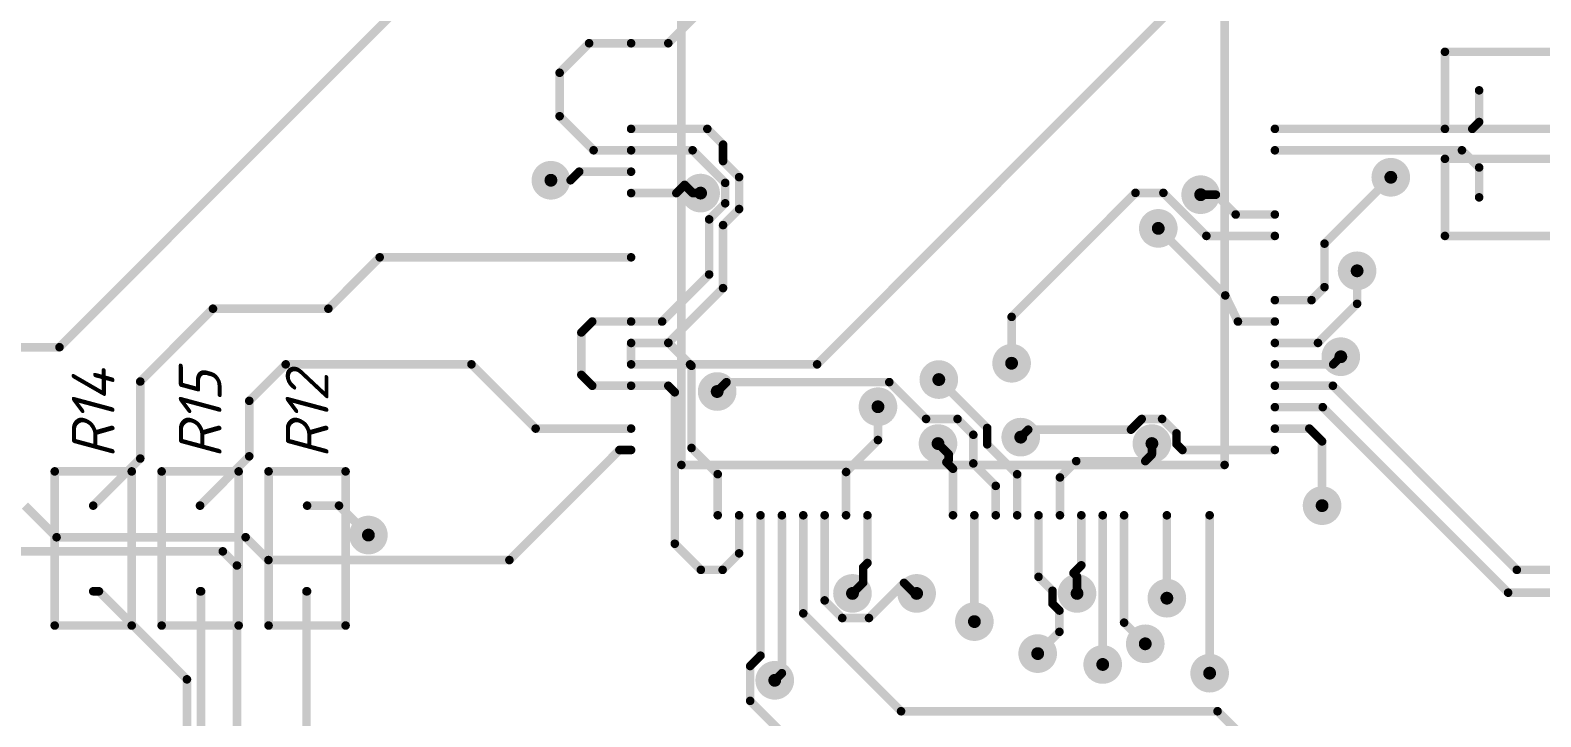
# Model space of a CAD drawing. Header units: millimetres. Extents: x -578 to 740, y 82 to 629.
# Drawn here: x 9.8 to 80.4, y 359.2 to 391.3 of the extents above; entities that cross this region are included whole.
import ezdxf

# ---------------------------------------------------------------- set-up
doc = ezdxf.new("R2010")
doc.units = ezdxf.units.MM
doc.header["$LTSCALE"] = 0.5
doc.layers.get('0').update_dxf_attribs({"lineweight": 60})
doc.layers.add('TopOverlay', color=2, linetype='Continuous')
doc.styles.get("Standard").update_dxf_attribs({"font": 'isocpeui.ttf', "width": 0.9})

# ---------------------------------------------------------------- blocks, each defined once
blk = doc.blocks.new('STM_LQFP100_L_8')
at = {"layer": 'TopOverlay', "color": 7}
for points, const_width in [([(-7.4, 6.675, 1), (-7.65, 6.675, 1)], 0.25), ([(-7.712, 6.675, 1), (-7.588, 6.675, 1)], 0.125), ([(-7.462, 6.675, 1), (-7.337, 6.675, 1)], 0.125), ([(-6.4, 6.35, 1), (-6.3, 6.35, 1)], 0.1), ([(-6.4, 6.35, 1), (-6.3, 6.35, 1)], 0.1), ([(6.3, 6.35, 1), (6.4, 6.35, 1)], 0.1), ([(6.3, 6.35, 1), (6.4, 6.35, 1)], 0.1), ([(-5.05, 5.35, 1), (-5.65, 5.35, 1)], 0.6), ([(-5.8, 5.35, 1), (-5.5, 5.35, 1)], 0.3), ([(-5.2, 5.35, 1), (-4.9, 5.35, 1)], 0.3), ([(-6.4, -6.35, 1), (-6.3, -6.35, 1)], 0.1), ([(-6.4, -6.35, 1), (-6.3, -6.35, 1)], 0.1), ([(6.3, -6.35, 1), (6.4, -6.35, 1)], 0.1), ([(6.3, -6.35, 1), (6.4, -6.35, 1)], 0.1)]:
    blk.add_lwpolyline(points, format="xyb", close=True, dxfattribs=dict(at, const_width=const_width))
at = {"layer": 'TopOverlay', "color": 7, "const_width": 0.2}
for points in [[(-6.35, 6.35), (6.35, 6.35)], [(-6.35, -6.35), (-6.35, 6.35)], [(6.35, -6.35), (6.35, 6.35)], [(-6.35, -6.35), (6.35, -6.35)]]:
    blk.add_lwpolyline(points, dxfattribs=at)
blk = doc.blocks.new('CH0805R_20')
at = {"layer": 'TopOverlay', "color": 7, "const_width": 0.2}
for points in [[(-1.8, -0.9), (-1.8, 0.9)], [(-1.8, 0.9), (1.8, 0.9)], [(1.8, -0.9), (1.8, 0.9)], [(-1.8, -0.9), (1.8, -0.9)]]:
    blk.add_lwpolyline(points, dxfattribs=at)
at = {"layer": 'TopOverlay', "color": 7, "const_width": 0.1}
for points in [[(-1.85, 0.9, 1), (-1.75, 0.9, 1)], [(-1.85, 0.9, 1), (-1.75, 0.9, 1)], [(1.75, 0.9, 1), (1.85, 0.9, 1)], [(1.75, 0.9, 1), (1.85, 0.9, 1)], [(-1.85, -0.9, 1), (-1.75, -0.9, 1)], [(-1.85, -0.9, 1), (-1.75, -0.9, 1)], [(1.75, -0.9, 1), (1.85, -0.9, 1)], [(1.75, -0.9, 1), (1.85, -0.9, 1)]]:
    blk.add_lwpolyline(points, format="xyb", close=True, dxfattribs=at)
blk = doc.blocks.new('CH0805R_21')
at = {"layer": 'TopOverlay', "const_width": 0.2}
for points in [[(-1.8, -0.9), (-1.8, 0.9)], [(-1.8, 0.9), (1.8, 0.9)], [(1.8, -0.9), (1.8, 0.9)], [(-1.8, -0.9), (1.8, -0.9)]]:
    blk.add_lwpolyline(points, dxfattribs=at)
at = {"layer": 'TopOverlay', "const_width": 0.1}
for points in [[(-1.85, 0.9, 1), (-1.75, 0.9, 1)], [(-1.85, 0.9, 1), (-1.75, 0.9, 1)], [(1.75, 0.9, 1), (1.85, 0.9, 1)], [(1.75, 0.9, 1), (1.85, 0.9, 1)], [(-1.85, -0.9, 1), (-1.75, -0.9, 1)], [(-1.85, -0.9, 1), (-1.75, -0.9, 1)], [(1.75, -0.9, 1), (1.85, -0.9, 1)], [(1.75, -0.9, 1), (1.85, -0.9, 1)]]:
    blk.add_lwpolyline(points, format="xyb", close=True, dxfattribs=at)
blk = doc.blocks.new('CH0805R_30')
at = {"layer": 'TopOverlay', "const_width": 0.2}
for points in [[(-1.8, -0.9), (-1.8, 0.9)], [(1.8, 0.9), (-1.8, 0.9)], [(1.8, -0.9), (1.8, 0.9)], [(1.8, -0.9), (-1.8, -0.9)]]:
    blk.add_lwpolyline(points, dxfattribs=at)
at = {"layer": 'TopOverlay', "const_width": 0.1}
for points in [[(-1.85, 0.9, 1), (-1.75, 0.9, 1)], [(-1.85, 0.9, 1), (-1.75, 0.9, 1)], [(1.75, 0.9, 1), (1.85, 0.9, 1)], [(1.75, 0.9, 1), (1.85, 0.9, 1)], [(-1.85, -0.9, 1), (-1.75, -0.9, 1)], [(-1.85, -0.9, 1), (-1.75, -0.9, 1)], [(1.75, -0.9, 1), (1.85, -0.9, 1)], [(1.75, -0.9, 1), (1.85, -0.9, 1)]]:
    blk.add_lwpolyline(points, format="xyb", close=True, dxfattribs=at)
blk = doc.blocks.new('CH0805R_31')
at = {"layer": 'TopOverlay', "const_width": 0.2}
for points in [[(-1.8, -0.9), (-1.8, 0.9)], [(1.8, 0.9), (-1.8, 0.9)], [(1.8, -0.9), (1.8, 0.9)], [(1.8, -0.9), (-1.8, -0.9)]]:
    blk.add_lwpolyline(points, dxfattribs=at)
at = {"layer": 'TopOverlay', "const_width": 0.1}
for points in [[(-1.85, 0.9, 1), (-1.75, 0.9, 1)], [(-1.85, 0.9, 1), (-1.75, 0.9, 1)], [(1.75, 0.9, 1), (1.85, 0.9, 1)], [(1.75, 0.9, 1), (1.85, 0.9, 1)], [(-1.85, -0.9, 1), (-1.75, -0.9, 1)], [(-1.85, -0.9, 1), (-1.75, -0.9, 1)], [(1.75, -0.9, 1), (1.85, -0.9, 1)], [(1.75, -0.9, 1), (1.85, -0.9, 1)]]:
    blk.add_lwpolyline(points, format="xyb", close=True, dxfattribs=at)
blk = doc.blocks.new('CH0805R_33')
at = {"layer": 'TopOverlay', "const_width": 0.2}
for points in [[(-1.8, -0.9), (-1.8, 0.9)], [(1.8, 0.9), (-1.8, 0.9)], [(1.8, -0.9), (1.8, 0.9)], [(1.8, -0.9), (-1.8, -0.9)]]:
    blk.add_lwpolyline(points, dxfattribs=at)
at = {"layer": 'TopOverlay', "const_width": 0.1}
for points in [[(-1.85, 0.9, 1), (-1.75, 0.9, 1)], [(-1.85, 0.9, 1), (-1.75, 0.9, 1)], [(1.75, 0.9, 1), (1.85, 0.9, 1)], [(1.75, 0.9, 1), (1.85, 0.9, 1)], [(-1.85, -0.9, 1), (-1.75, -0.9, 1)], [(-1.85, -0.9, 1), (-1.75, -0.9, 1)], [(1.75, -0.9, 1), (1.85, -0.9, 1)], [(1.75, -0.9, 1), (1.85, -0.9, 1)]]:
    blk.add_lwpolyline(points, format="xyb", close=True, dxfattribs=at)

msp = doc.modelspace()

# ---------------------------------------------------------------- linework, layer by layer
at = {"const_width": 0.4}
for points in [[(11.135, 376.499), (30.335, 395.699)], [(46.558, 375.699), (65.558, 394.7)], [(39.6, 390.699), (40.912, 392.011)], [(34.52, 389.321), (35.898, 390.699)], [(35.898, 390.699), (37.862, 390.699)], [(37.862, 390.699), (39.6, 390.699)], [(34.52, 387.289), (34.52, 389.321)], [(77.512, 387.019), (77.512, 388.499)], [(34.52, 387.289), (36.109, 385.699)], [(77.192, 386.699), (77.512, 387.019)], [(37.862, 386.699), (41.425, 386.699)], [(41.425, 386.699), (42.162, 385.963)], [(67.962, 386.699), (77.192, 386.699)], [(36.109, 385.699), (37.862, 385.699)], [(37.862, 385.699), (40.738, 385.699)], [(40.738, 385.699), (42.262, 384.176)], [(42.162, 385.195), (42.162, 385.963)], [(67.962, 385.699), (76.708, 385.699)], [(76.708, 385.699), (77.512, 384.895)], [(42.162, 385.195), (42.912, 384.445)], [(77.512, 383.499), (77.512, 384.895)], [(34.112, 384.299), (35.034, 384.299)], [(35.034, 384.299), (35.434, 384.699)], [(35.434, 384.699), (37.862, 384.699)], [(39.978, 383.699), (40.362, 384.083)], [(40.362, 384.083), (40.745, 383.699)], [(42.262, 383.223), (42.262, 384.176)], [(42.912, 382.954), (42.912, 384.445)], [(70.283, 381.339), (73.382, 384.438)], [(37.862, 383.699), (39.978, 383.699)], [(40.745, 383.699), (41.112, 383.699)], [(55.652, 377.917), (61.444, 383.709)], [(61.444, 383.709), (62.75, 383.709)], [(62.75, 383.709), (64.76, 381.699)], [(64.492, 383.625), (65.203, 383.625)], [(65.203, 383.625), (66.129, 382.699)], [(41.512, 382.473), (42.262, 383.223)], [(42.162, 382.204), (42.912, 382.954)], [(66.129, 382.699), (67.962, 382.699)], [(41.512, 379.899), (41.512, 382.473)], [(42.162, 379.261), (42.162, 382.204)], [(62.51, 382.051), (65.642, 378.919)], [(64.76, 381.699), (67.962, 381.699)], [(70.283, 379.307), (70.283, 381.339)], [(23.707, 378.299), (26.107, 380.699)], [(26.107, 380.699), (37.862, 380.699)], [(39.312, 377.699), (41.512, 379.899)], [(71.807, 378.528), (71.807, 380.069)], [(39.608, 376.708), (42.162, 379.261)], [(69.675, 378.699), (70.283, 379.307)], [(65.642, 378.919), (66.234, 377.699)], [(67.962, 378.699), (69.675, 378.699)], [(69.978, 376.699), (71.807, 378.528)], [(14.912, 374.899), (18.312, 378.299)], [(18.312, 378.299), (23.707, 378.299)], [(35.536, 377.191), (36.044, 377.699)], [(36.044, 377.699), (37.862, 377.699)], [(37.862, 377.699), (39.312, 377.699)], [(55.652, 375.751), (55.652, 377.917)], [(66.234, 377.699), (67.962, 377.699)], [(35.536, 375.207), (35.536, 377.191)], [(6.712, 376.499), (11.135, 376.499)], [(37.862, 376.699), (39.608, 376.708)], [(37.862, 376.699), (39.6, 376.699)], [(37.862, 375.699), (37.862, 376.699)], [(39.6, 376.699), (39.608, 376.708)], [(39.608, 376.708), (40.617, 375.699)], [(67.962, 376.699), (69.978, 376.699)], [(20.008, 373.996), (21.712, 375.699)], [(21.712, 375.699), (30.398, 375.699)], [(30.398, 375.699), (33.398, 372.699)], [(37.862, 375.699), (40.617, 375.699)], [(40.617, 375.699), (40.687, 375.63)], [(40.617, 375.699), (46.558, 375.699)], [(40.687, 371.795), (40.687, 375.63)], [(67.962, 375.699), (70.688, 375.699)], [(70.688, 375.699), (71.045, 376.056)], [(14.912, 371.299), (14.912, 374.899)], [(35.536, 375.207), (36.044, 374.699)], [(41.886, 374.431), (42.324, 374.869)], [(42.324, 374.869), (49.932, 374.869)], [(49.932, 374.869), (51.652, 373.149)], [(52.249, 374.989), (54.512, 372.727)], [(36.044, 374.699), (37.862, 374.699)], [(37.862, 374.699), (39.6, 374.699)], [(39.6, 374.699), (39.904, 374.395)], [(39.904, 367.319), (39.904, 374.395)], [(67.962, 374.699), (70.675, 374.699)], [(70.675, 374.699), (79.274, 366.099)], [(20.008, 371.403), (20.008, 373.996)], [(49.404, 372.164), (49.404, 373.719)], [(67.962, 373.699), (70.201, 373.699)], [(70.201, 373.699), (78.868, 365.033)], [(51.652, 373.149), (53.124, 373.149)], [(53.124, 373.149), (53.862, 372.411)], [(54.512, 371.965), (54.512, 372.727)], [(61.235, 372.649), (61.735, 373.149)], [(61.735, 373.149), (62.688, 373.149)], [(62.688, 373.149), (63.362, 372.476)], [(33.398, 372.699), (37.862, 372.699)], [(47.912, 370.671), (49.404, 372.164)], [(53.862, 371.072), (53.862, 372.411)], [(56.08, 372.299), (56.43, 372.649)], [(56.43, 372.649), (61.235, 372.649)], [(63.362, 371.976), (63.362, 372.476)], [(67.962, 372.699), (69.572, 372.699)], [(69.572, 372.699), (70.169, 372.102)], [(70.169, 369.099), (70.169, 372.102)], [(17.705, 369.099), (20.008, 371.403)], [(32.171, 366.557), (37.314, 371.699)], [(37.314, 371.699), (37.862, 371.699)], [(40.687, 371.795), (41.912, 370.57)], [(52.212, 371.999), (52.712, 371.499)], [(52.712, 371.236), (52.712, 371.499)], [(54.512, 371.965), (55.912, 370.565)], [(61.901, 371.179), (62.212, 371.49)], [(62.212, 371.49), (62.212, 371.999)], [(63.362, 371.976), (63.638, 371.699)], [(63.638, 371.699), (67.962, 371.699)], [(12.712, 369.099), (14.912, 371.299)], [(47.912, 368.649), (47.912, 370.671)], [(52.604, 371.129), (52.712, 371.236)], [(52.604, 371.129), (52.912, 370.821)], [(52.912, 368.649), (52.912, 370.821)], [(53.862, 371.072), (54.912, 370.022)], [(57.912, 370.417), (58.674, 371.179)], [(58.674, 371.179), (61.901, 371.179)], [(41.912, 368.649), (41.912, 370.57)], [(54.912, 368.649), (54.912, 370.022)], [(55.912, 368.649), (55.912, 370.565)], [(57.912, 368.649), (57.912, 370.417)], [(9.523, 369.099), (10.999, 367.623)], [(17.705, 369.099), (17.712, 369.099)], [(22.712, 369.099), (24.205, 369.099)], [(24.205, 369.099), (25.579, 367.725)], [(42.912, 366.871), (42.912, 368.649)], [(43.912, 362.09), (43.912, 368.649)], [(44.912, 361.273), (44.912, 368.649)], [(45.912, 364.067), (45.912, 368.649)], [(46.912, 364.673), (46.912, 368.649)], [(48.912, 366.42), (48.912, 368.649)], [(53.912, 363.683), (53.912, 368.649)], [(56.912, 365.773), (56.912, 368.649)], [(58.912, 366.311), (58.912, 368.649)], [(59.912, 361.68), (59.912, 368.649)], [(60.912, 363.634), (60.912, 368.649)], [(62.912, 364.776), (62.912, 368.649)], [(64.912, 361.273), (64.912, 368.649)], [(10.999, 367.623), (19.838, 367.623)], [(19.838, 367.623), (20.905, 366.557)], [(39.904, 367.319), (41.124, 366.099)], [(-0.837, 366.963), (18.772, 366.963)], [(18.772, 366.963), (19.432, 366.303)], [(20.905, 366.557), (32.171, 366.557)], [(42.14, 366.099), (42.912, 366.871)], [(48.712, 366.22), (48.912, 366.42)], [(19.432, 355.848), (19.432, 366.303)], [(41.124, 366.099), (42.14, 366.099)], [(48.712, 365.499), (48.712, 366.22)], [(56.912, 365.773), (57.562, 365.123)], [(58.548, 365.947), (58.912, 366.311)], [(58.548, 365.947), (58.712, 365.783)], [(58.712, 364.999), (58.712, 365.783)], [(79.274, 366.099), (97.613, 366.099)], [(12.712, 365.099), (12.98, 365.099)], [(12.98, 365.099), (17.095, 360.985)], [(17.712, 365.099), (17.756, 365.099)], [(17.756, 349.945), (17.756, 365.099)], [(22.683, 354.466), (22.683, 365.099)], [(22.683, 365.099), (22.712, 365.099)], [(48.212, 364.999), (48.712, 365.499)], [(48.983, 363.849), (50.623, 365.49)], [(50.623, 365.49), (51.114, 364.999)], [(51.114, 364.999), (51.212, 364.999)], [(57.562, 364.523), (57.562, 365.123)], [(78.868, 365.033), (88.317, 365.033)], [(46.912, 364.673), (47.735, 363.849)], [(57.562, 364.523), (57.888, 364.197)], [(45.912, 364.067), (50.484, 359.495)], [(47.735, 363.849), (48.983, 363.849)], [(57.888, 363.204), (57.888, 364.197)], [(60.912, 363.634), (61.901, 362.645)], [(56.872, 362.188), (57.888, 363.204)], [(43.428, 361.606), (43.912, 362.09)], [(43.428, 359.979), (43.428, 361.606)], [(17.095, 348.319), (17.095, 360.985)], [(44.578, 360.94), (44.912, 361.273)], [(43.428, 359.979), (45.131, 358.276)], [(50.484, 359.495), (65.282, 359.495)], [(65.282, 359.495), (95.712, 329.066)]]:
    msp.add_lwpolyline(points, dxfattribs=at)
for points, const_width in [([(35.798, 390.699, 1), (35.998, 390.699, 1)], 0.2), ([(35.798, 390.699, 1), (35.998, 390.699, 1)], 0.2), ([(37.762, 390.699, 1), (37.962, 390.699, 1)], 0.2), ([(37.762, 390.699, 1), (37.962, 390.699, 1)], 0.2), ([(39.5, 390.699, 1), (39.7, 390.699, 1)], 0.2), ([(39.5, 390.699, 1), (39.7, 390.699, 1)], 0.2), ([(34.42, 389.321, 1), (34.62, 389.321, 1)], 0.2), ([(34.42, 389.321, 1), (34.62, 389.321, 1)], 0.2), ([(77.412, 388.499, 1), (77.612, 388.499, 1)], 0.2), ([(34.42, 387.289, 1), (34.62, 387.289, 1)], 0.2), ([(34.42, 387.289, 1), (34.62, 387.289, 1)], 0.2), ([(77.412, 387.019, 1), (77.612, 387.019, 1)], 0.2), ([(77.412, 387.019, 1), (77.612, 387.019, 1)], 0.2), ([(37.762, 386.699, 1), (37.962, 386.699, 1)], 0.2), ([(41.325, 386.699, 1), (41.525, 386.699, 1)], 0.2), ([(41.325, 386.699, 1), (41.525, 386.699, 1)], 0.2), ([(67.862, 386.699, 1), (68.062, 386.699, 1)], 0.2), ([(77.092, 386.699, 1), (77.292, 386.699, 1)], 0.2), ([(77.092, 386.699, 1), (77.292, 386.699, 1)], 0.2), ([(36.009, 385.699, 1), (36.209, 385.699, 1)], 0.2), ([(36.009, 385.699, 1), (36.209, 385.699, 1)], 0.2), ([(37.762, 385.699, 1), (37.962, 385.699, 1)], 0.2), ([(37.762, 385.699, 1), (37.962, 385.699, 1)], 0.2), ([(40.638, 385.699, 1), (40.838, 385.699, 1)], 0.2), ([(40.638, 385.699, 1), (40.838, 385.699, 1)], 0.2), ([(42.062, 385.963, 1), (42.262, 385.963, 1)], 0.2), ([(42.062, 385.963, 1), (42.262, 385.963, 1)], 0.2), ([(67.862, 385.699, 1), (68.062, 385.699, 1)], 0.2), ([(76.608, 385.699, 1), (76.808, 385.699, 1)], 0.2), ([(76.608, 385.699, 1), (76.808, 385.699, 1)], 0.2), ([(33.66, 384.299, 1), (34.563, 384.299, 1)], 0.903), ([(33.762, 384.299, 1), (34.462, 384.299, 1)], 0.7), ([(42.062, 385.195, 1), (42.262, 385.195, 1)], 0.2), ([(42.062, 385.195, 1), (42.262, 385.195, 1)], 0.2), ([(72.93, 384.438, 1), (73.833, 384.438, 1)], 0.903), ([(73.032, 384.438, 1), (73.732, 384.438, 1)], 0.7), ([(77.412, 384.895, 1), (77.612, 384.895, 1)], 0.2), ([(77.412, 384.895, 1), (77.612, 384.895, 1)], 0.2), ([(33.962, 384.299, 1), (34.262, 384.299, 1)], 0.3), ([(34.012, 384.299, 1), (34.212, 384.299, 1)], 0.2), ([(34.934, 384.299, 1), (35.134, 384.299, 1)], 0.2), ([(34.934, 384.299, 1), (35.134, 384.299, 1)], 0.2), ([(35.334, 384.699, 1), (35.534, 384.699, 1)], 0.2), ([(35.334, 384.699, 1), (35.534, 384.699, 1)], 0.2), ([(37.762, 384.699, 1), (37.962, 384.699, 1)], 0.2), ([(40.262, 384.083, 1), (40.462, 384.083, 1)], 0.2), ([(40.262, 384.083, 1), (40.462, 384.083, 1)], 0.2), ([(40.66, 383.699, 1), (41.563, 383.699, 1)], 0.903), ([(40.762, 383.699, 1), (41.462, 383.699, 1)], 0.7), ([(42.162, 384.176, 1), (42.362, 384.176, 1)], 0.2), ([(42.162, 384.176, 1), (42.362, 384.176, 1)], 0.2), ([(42.812, 384.445, 1), (43.012, 384.445, 1)], 0.2), ([(42.812, 384.445, 1), (43.012, 384.445, 1)], 0.2), ([(64.04, 383.625, 1), (64.943, 383.625, 1)], 0.903), ([(64.142, 383.625, 1), (64.842, 383.625, 1)], 0.7), ([(73.232, 384.438, 1), (73.532, 384.438, 1)], 0.3), ([(73.282, 384.438, 1), (73.482, 384.438, 1)], 0.2), ([(37.762, 383.699, 1), (37.962, 383.699, 1)], 0.2), ([(39.878, 383.699, 1), (40.078, 383.699, 1)], 0.2), ([(39.878, 383.699, 1), (40.078, 383.699, 1)], 0.2), ([(40.645, 383.699, 1), (40.845, 383.699, 1)], 0.2), ([(40.645, 383.699, 1), (40.845, 383.699, 1)], 0.2), ([(40.962, 383.699, 1), (41.262, 383.699, 1)], 0.3), ([(41.012, 383.699, 1), (41.212, 383.699, 1)], 0.2), ([(61.344, 383.709, 1), (61.544, 383.709, 1)], 0.2), ([(61.344, 383.709, 1), (61.544, 383.709, 1)], 0.2), ([(62.65, 383.709, 1), (62.85, 383.709, 1)], 0.2), ([(62.65, 383.709, 1), (62.85, 383.709, 1)], 0.2), ([(64.342, 383.625, 1), (64.642, 383.625, 1)], 0.3), ([(64.392, 383.625, 1), (64.592, 383.625, 1)], 0.2), ([(65.103, 383.625, 1), (65.303, 383.625, 1)], 0.2), ([(65.103, 383.625, 1), (65.303, 383.625, 1)], 0.2), ([(77.412, 383.499, 1), (77.612, 383.499, 1)], 0.2), ([(42.162, 383.223, 1), (42.362, 383.223, 1)], 0.2), ([(42.162, 383.223, 1), (42.362, 383.223, 1)], 0.2), ([(42.812, 382.954, 1), (43.012, 382.954, 1)], 0.2), ([(42.812, 382.954, 1), (43.012, 382.954, 1)], 0.2), ([(62.059, 382.051, 1), (62.962, 382.051, 1)], 0.903), ([(66.029, 382.699, 1), (66.229, 382.699, 1)], 0.2), ([(66.029, 382.699, 1), (66.229, 382.699, 1)], 0.2), ([(67.862, 382.699, 1), (68.062, 382.699, 1)], 0.2), ([(41.412, 382.473, 1), (41.612, 382.473, 1)], 0.2), ([(41.412, 382.473, 1), (41.612, 382.473, 1)], 0.2), ([(42.062, 382.204, 1), (42.262, 382.204, 1)], 0.2), ([(42.062, 382.204, 1), (42.262, 382.204, 1)], 0.2), ([(62.16, 382.051, 1), (62.86, 382.051, 1)], 0.7), ([(62.36, 382.051, 1), (62.66, 382.051, 1)], 0.3), ([(62.41, 382.051, 1), (62.61, 382.051, 1)], 0.2), ([(64.66, 381.699, 1), (64.86, 381.699, 1)], 0.2), ([(64.66, 381.699, 1), (64.86, 381.699, 1)], 0.2), ([(67.862, 381.699, 1), (68.062, 381.699, 1)], 0.2), ([(70.183, 381.339, 1), (70.383, 381.339, 1)], 0.2), ([(70.183, 381.339, 1), (70.383, 381.339, 1)], 0.2), ([(26.007, 380.699, 1), (26.207, 380.699, 1)], 0.2), ([(26.007, 380.699, 1), (26.207, 380.699, 1)], 0.2), ([(37.762, 380.699, 1), (37.962, 380.699, 1)], 0.2), ([(71.355, 380.069, 1), (72.258, 380.069, 1)], 0.903), ([(71.457, 380.069, 1), (72.157, 380.069, 1)], 0.7), ([(41.412, 379.899, 1), (41.612, 379.899, 1)], 0.2), ([(41.412, 379.899, 1), (41.612, 379.899, 1)], 0.2), ([(71.657, 380.069, 1), (71.957, 380.069, 1)], 0.3), ([(71.707, 380.069, 1), (71.907, 380.069, 1)], 0.2), ([(42.062, 379.261, 1), (42.262, 379.261, 1)], 0.2), ([(42.062, 379.261, 1), (42.262, 379.261, 1)], 0.2), ([(70.183, 379.307, 1), (70.383, 379.307, 1)], 0.2), ([(70.183, 379.307, 1), (70.383, 379.307, 1)], 0.2), ([(65.542, 378.919, 1), (65.742, 378.919, 1)], 0.2), ([(65.542, 378.919, 1), (65.742, 378.919, 1)], 0.2), ([(67.862, 378.699, 1), (68.062, 378.699, 1)], 0.2), ([(69.575, 378.699, 1), (69.775, 378.699, 1)], 0.2), ([(69.575, 378.699, 1), (69.775, 378.699, 1)], 0.2), ([(71.707, 378.528, 1), (71.907, 378.528, 1)], 0.2), ([(71.707, 378.528, 1), (71.907, 378.528, 1)], 0.2), ([(18.212, 378.299, 1), (18.412, 378.299, 1)], 0.2), ([(18.212, 378.299, 1), (18.412, 378.299, 1)], 0.2), ([(23.607, 378.299, 1), (23.807, 378.299, 1)], 0.2), ([(23.607, 378.299, 1), (23.807, 378.299, 1)], 0.2), ([(35.944, 377.699, 1), (36.144, 377.699, 1)], 0.2), ([(35.944, 377.699, 1), (36.144, 377.699, 1)], 0.2), ([(37.762, 377.699, 1), (37.962, 377.699, 1)], 0.2), ([(37.762, 377.699, 1), (37.962, 377.699, 1)], 0.2), ([(39.212, 377.699, 1), (39.412, 377.699, 1)], 0.2), ([(39.212, 377.699, 1), (39.412, 377.699, 1)], 0.2), ([(55.552, 377.917, 1), (55.752, 377.917, 1)], 0.2), ([(55.552, 377.917, 1), (55.752, 377.917, 1)], 0.2), ([(66.134, 377.699, 1), (66.334, 377.699, 1)], 0.2), ([(66.134, 377.699, 1), (66.334, 377.699, 1)], 0.2), ([(67.862, 377.699, 1), (68.062, 377.699, 1)], 0.2), ([(35.436, 377.191, 1), (35.636, 377.191, 1)], 0.2), ([(35.436, 377.191, 1), (35.636, 377.191, 1)], 0.2), ([(11.035, 376.499, 1), (11.235, 376.499, 1)], 0.2), ([(11.035, 376.499, 1), (11.235, 376.499, 1)], 0.2), ([(37.762, 376.699, 1), (37.962, 376.699, 1)], 0.2), ([(37.762, 376.699, 1), (37.962, 376.699, 1)], 0.2), ([(37.762, 376.699, 1), (37.962, 376.699, 1)], 0.2), ([(39.5, 376.699, 1), (39.7, 376.699, 1)], 0.2), ([(39.5, 376.699, 1), (39.7, 376.699, 1)], 0.2), ([(39.508, 376.708, 1), (39.708, 376.708, 1)], 0.2), ([(39.508, 376.708, 1), (39.708, 376.708, 1)], 0.2), ([(39.508, 376.708, 1), (39.708, 376.708, 1)], 0.2), ([(39.508, 376.708, 1), (39.708, 376.708, 1)], 0.2), ([(55.201, 375.751, 1), (56.104, 375.751, 1)], 0.903), ([(55.302, 375.751, 1), (56.002, 375.751, 1)], 0.7), ([(67.862, 376.699, 1), (68.062, 376.699, 1)], 0.2), ([(69.878, 376.699, 1), (70.078, 376.699, 1)], 0.2), ([(69.878, 376.699, 1), (70.078, 376.699, 1)], 0.2), ([(70.593, 376.056, 1), (71.496, 376.056, 1)], 0.903), ([(70.695, 376.056, 1), (71.395, 376.056, 1)], 0.7), ([(21.612, 375.699, 1), (21.812, 375.699, 1)], 0.2), ([(21.612, 375.699, 1), (21.812, 375.699, 1)], 0.2), ([(30.298, 375.699, 1), (30.498, 375.699, 1)], 0.2), ([(30.298, 375.699, 1), (30.498, 375.699, 1)], 0.2), ([(37.762, 375.699, 1), (37.962, 375.699, 1)], 0.2), ([(37.762, 375.699, 1), (37.962, 375.699, 1)], 0.2), ([(40.517, 375.699, 1), (40.717, 375.699, 1)], 0.2), ([(40.517, 375.699, 1), (40.717, 375.699, 1)], 0.2), ([(40.517, 375.699, 1), (40.717, 375.699, 1)], 0.2), ([(40.517, 375.699, 1), (40.717, 375.699, 1)], 0.2), ([(40.587, 375.63, 1), (40.787, 375.63, 1)], 0.2), ([(40.587, 375.63, 1), (40.787, 375.63, 1)], 0.2), ([(46.458, 375.699, 1), (46.658, 375.699, 1)], 0.2), ([(46.458, 375.699, 1), (46.658, 375.699, 1)], 0.2), ([(51.797, 374.989, 1), (52.7, 374.989, 1)], 0.903), ([(55.502, 375.751, 1), (55.802, 375.751, 1)], 0.3), ([(55.552, 375.751, 1), (55.752, 375.751, 1)], 0.2), ([(67.862, 375.699, 1), (68.062, 375.699, 1)], 0.2), ([(70.588, 375.699, 1), (70.788, 375.699, 1)], 0.2), ([(70.588, 375.699, 1), (70.788, 375.699, 1)], 0.2), ([(70.895, 376.056, 1), (71.195, 376.056, 1)], 0.3), ([(70.945, 376.056, 1), (71.145, 376.056, 1)], 0.2), ([(14.812, 374.899, 1), (15.012, 374.899, 1)], 0.2), ([(14.812, 374.899, 1), (15.012, 374.899, 1)], 0.2), ([(35.436, 375.207, 1), (35.636, 375.207, 1)], 0.2), ([(35.436, 375.207, 1), (35.636, 375.207, 1)], 0.2), ([(41.434, 374.431, 1), (42.337, 374.431, 1)], 0.903), ([(41.536, 374.431, 1), (42.236, 374.431, 1)], 0.7), ([(42.224, 374.869, 1), (42.424, 374.869, 1)], 0.2), ([(42.224, 374.869, 1), (42.424, 374.869, 1)], 0.2), ([(49.832, 374.869, 1), (50.032, 374.869, 1)], 0.2), ([(49.832, 374.869, 1), (50.032, 374.869, 1)], 0.2), ([(51.899, 374.989, 1), (52.599, 374.989, 1)], 0.7), ([(52.099, 374.989, 1), (52.399, 374.989, 1)], 0.3), ([(52.149, 374.989, 1), (52.349, 374.989, 1)], 0.2), ([(35.944, 374.699, 1), (36.144, 374.699, 1)], 0.2), ([(35.944, 374.699, 1), (36.144, 374.699, 1)], 0.2), ([(37.762, 374.699, 1), (37.962, 374.699, 1)], 0.2), ([(37.762, 374.699, 1), (37.962, 374.699, 1)], 0.2), ([(39.5, 374.699, 1), (39.7, 374.699, 1)], 0.2), ([(39.5, 374.699, 1), (39.7, 374.699, 1)], 0.2), ([(39.804, 374.395, 1), (40.004, 374.395, 1)], 0.2), ([(39.804, 374.395, 1), (40.004, 374.395, 1)], 0.2), ([(41.736, 374.431, 1), (42.036, 374.431, 1)], 0.3), ([(41.786, 374.431, 1), (41.986, 374.431, 1)], 0.2), ([(48.952, 373.719, 1), (49.856, 373.719, 1)], 0.903), ([(49.054, 373.719, 1), (49.754, 373.719, 1)], 0.7), ([(67.862, 374.699, 1), (68.062, 374.699, 1)], 0.2), ([(70.575, 374.699, 1), (70.775, 374.699, 1)], 0.2), ([(70.575, 374.699, 1), (70.775, 374.699, 1)], 0.2), ([(19.908, 373.996, 1), (20.108, 373.996, 1)], 0.2), ([(19.908, 373.996, 1), (20.108, 373.996, 1)], 0.2), ([(49.254, 373.719, 1), (49.554, 373.719, 1)], 0.3), ([(49.304, 373.719, 1), (49.504, 373.719, 1)], 0.2), ([(67.862, 373.699, 1), (68.062, 373.699, 1)], 0.2), ([(70.101, 373.699, 1), (70.301, 373.699, 1)], 0.2), ([(70.101, 373.699, 1), (70.301, 373.699, 1)], 0.2), ([(51.552, 373.149, 1), (51.752, 373.149, 1)], 0.2), ([(51.552, 373.149, 1), (51.752, 373.149, 1)], 0.2), ([(53.024, 373.149, 1), (53.224, 373.149, 1)], 0.2), ([(53.024, 373.149, 1), (53.224, 373.149, 1)], 0.2), ([(54.412, 372.727, 1), (54.612, 372.727, 1)], 0.2), ([(54.412, 372.727, 1), (54.612, 372.727, 1)], 0.2), ([(55.628, 372.299, 1), (56.531, 372.299, 1)], 0.903), ([(55.73, 372.299, 1), (56.43, 372.299, 1)], 0.7), ([(61.635, 373.149, 1), (61.835, 373.149, 1)], 0.2), ([(61.635, 373.149, 1), (61.835, 373.149, 1)], 0.2), ([(62.588, 373.149, 1), (62.788, 373.149, 1)], 0.2), ([(62.588, 373.149, 1), (62.788, 373.149, 1)], 0.2), ([(33.298, 372.699, 1), (33.498, 372.699, 1)], 0.2), ([(33.298, 372.699, 1), (33.498, 372.699, 1)], 0.2), ([(37.762, 372.699, 1), (37.962, 372.699, 1)], 0.2), ([(49.304, 372.164, 1), (49.504, 372.164, 1)], 0.2), ([(49.304, 372.164, 1), (49.504, 372.164, 1)], 0.2), ([(51.76, 371.999, 1), (52.663, 371.999, 1)], 0.903), ([(51.862, 371.999, 1), (52.562, 371.999, 1)], 0.7), ([(52.062, 371.999, 1), (52.362, 371.999, 1)], 0.3), ([(53.762, 372.411, 1), (53.962, 372.411, 1)], 0.2), ([(53.762, 372.411, 1), (53.962, 372.411, 1)], 0.2), ([(55.93, 372.299, 1), (56.23, 372.299, 1)], 0.3), ([(55.98, 372.299, 1), (56.18, 372.299, 1)], 0.2), ([(56.33, 372.649, 1), (56.53, 372.649, 1)], 0.2), ([(56.33, 372.649, 1), (56.53, 372.649, 1)], 0.2), ([(61.135, 372.649, 1), (61.335, 372.649, 1)], 0.2), ([(61.135, 372.649, 1), (61.335, 372.649, 1)], 0.2), ([(61.76, 371.999, 1), (62.663, 371.999, 1)], 0.903), ([(61.862, 371.999, 1), (62.562, 371.999, 1)], 0.7), ([(62.062, 371.999, 1), (62.362, 371.999, 1)], 0.3), ([(63.262, 372.476, 1), (63.462, 372.476, 1)], 0.2), ([(63.262, 372.476, 1), (63.462, 372.476, 1)], 0.2), ([(67.862, 372.699, 1), (68.062, 372.699, 1)], 0.2), ([(69.472, 372.699, 1), (69.672, 372.699, 1)], 0.2), ([(69.472, 372.699, 1), (69.672, 372.699, 1)], 0.2), ([(70.069, 372.102, 1), (70.269, 372.102, 1)], 0.2), ([(70.069, 372.102, 1), (70.269, 372.102, 1)], 0.2), ([(19.908, 371.403, 1), (20.108, 371.403, 1)], 0.2), ([(19.908, 371.403, 1), (20.108, 371.403, 1)], 0.2), ([(37.214, 371.699, 1), (37.414, 371.699, 1)], 0.2), ([(37.214, 371.699, 1), (37.414, 371.699, 1)], 0.2), ([(37.762, 371.699, 1), (37.962, 371.699, 1)], 0.2), ([(40.587, 371.795, 1), (40.787, 371.795, 1)], 0.2), ([(40.587, 371.795, 1), (40.787, 371.795, 1)], 0.2), ([(52.112, 371.999, 1), (52.312, 371.999, 1)], 0.2), ([(52.612, 371.499, 1), (52.812, 371.499, 1)], 0.2), ([(52.612, 371.499, 1), (52.812, 371.499, 1)], 0.2), ([(54.412, 371.965, 1), (54.612, 371.965, 1)], 0.2), ([(54.412, 371.965, 1), (54.612, 371.965, 1)], 0.2), ([(62.112, 371.999, 1), (62.312, 371.999, 1)], 0.2), ([(62.112, 371.49, 1), (62.312, 371.49, 1)], 0.2), ([(62.112, 371.49, 1), (62.312, 371.49, 1)], 0.2), ([(63.262, 371.976, 1), (63.462, 371.976, 1)], 0.2), ([(63.262, 371.976, 1), (63.462, 371.976, 1)], 0.2), ([(63.538, 371.699, 1), (63.738, 371.699, 1)], 0.2), ([(63.538, 371.699, 1), (63.738, 371.699, 1)], 0.2), ([(67.862, 371.699, 1), (68.062, 371.699, 1)], 0.2), ([(14.812, 371.299, 1), (15.012, 371.299, 1)], 0.2), ([(14.812, 371.299, 1), (15.012, 371.299, 1)], 0.2), ([(47.812, 370.671, 1), (48.012, 370.671, 1)], 0.2), ([(47.812, 370.671, 1), (48.012, 370.671, 1)], 0.2), ([(52.504, 371.129, 1), (52.704, 371.129, 1)], 0.2), ([(52.504, 371.129, 1), (52.704, 371.129, 1)], 0.2), ([(52.612, 371.236, 1), (52.812, 371.236, 1)], 0.2), ([(52.612, 371.236, 1), (52.812, 371.236, 1)], 0.2), ([(52.812, 370.821, 1), (53.012, 370.821, 1)], 0.2), ([(52.812, 370.821, 1), (53.012, 370.821, 1)], 0.2), ([(53.762, 371.072, 1), (53.962, 371.072, 1)], 0.2), ([(53.762, 371.072, 1), (53.962, 371.072, 1)], 0.2), ([(58.574, 371.179, 1), (58.774, 371.179, 1)], 0.2), ([(58.574, 371.179, 1), (58.774, 371.179, 1)], 0.2), ([(61.801, 371.179, 1), (62.001, 371.179, 1)], 0.2), ([(61.801, 371.179, 1), (62.001, 371.179, 1)], 0.2), ([(41.812, 370.57, 1), (42.012, 370.57, 1)], 0.2), ([(41.812, 370.57, 1), (42.012, 370.57, 1)], 0.2), ([(54.812, 370.022, 1), (55.012, 370.022, 1)], 0.2), ([(54.812, 370.022, 1), (55.012, 370.022, 1)], 0.2), ([(55.812, 370.565, 1), (56.012, 370.565, 1)], 0.2), ([(55.812, 370.565, 1), (56.012, 370.565, 1)], 0.2), ([(57.812, 370.417, 1), (58.012, 370.417, 1)], 0.2), ([(57.812, 370.417, 1), (58.012, 370.417, 1)], 0.2), ([(69.717, 369.099, 1), (70.621, 369.099, 1)], 0.903), ([(69.819, 369.099, 1), (70.519, 369.099, 1)], 0.7), ([(70.019, 369.099, 1), (70.319, 369.099, 1)], 0.3), ([(12.612, 369.099, 1), (12.812, 369.099, 1)], 0.2), ([(17.605, 369.099, 1), (17.805, 369.099, 1)], 0.2), ([(17.605, 369.099, 1), (17.805, 369.099, 1)], 0.2), ([(17.612, 369.099, 1), (17.812, 369.099, 1)], 0.2), ([(22.612, 369.099, 1), (22.812, 369.099, 1)], 0.2), ([(24.105, 369.099, 1), (24.305, 369.099, 1)], 0.2), ([(24.105, 369.099, 1), (24.305, 369.099, 1)], 0.2), ([(41.812, 368.649, 1), (42.012, 368.649, 1)], 0.2), ([(42.812, 368.649, 1), (43.012, 368.649, 1)], 0.2), ([(43.812, 368.649, 1), (44.012, 368.649, 1)], 0.2), ([(44.812, 368.649, 1), (45.012, 368.649, 1)], 0.2), ([(45.812, 368.649, 1), (46.012, 368.649, 1)], 0.2), ([(46.812, 368.649, 1), (47.012, 368.649, 1)], 0.2), ([(47.812, 368.649, 1), (48.012, 368.649, 1)], 0.2), ([(48.812, 368.649, 1), (49.012, 368.649, 1)], 0.2), ([(52.812, 368.649, 1), (53.012, 368.649, 1)], 0.2), ([(53.812, 368.649, 1), (54.012, 368.649, 1)], 0.2), ([(54.812, 368.649, 1), (55.012, 368.649, 1)], 0.2), ([(55.812, 368.649, 1), (56.012, 368.649, 1)], 0.2), ([(56.812, 368.649, 1), (57.012, 368.649, 1)], 0.2), ([(57.812, 368.649, 1), (58.012, 368.649, 1)], 0.2), ([(58.812, 368.649, 1), (59.012, 368.649, 1)], 0.2), ([(59.812, 368.649, 1), (60.012, 368.649, 1)], 0.2), ([(60.812, 368.649, 1), (61.012, 368.649, 1)], 0.2), ([(62.812, 368.649, 1), (63.012, 368.649, 1)], 0.2), ([(64.812, 368.649, 1), (65.012, 368.649, 1)], 0.2), ([(70.069, 369.099, 1), (70.269, 369.099, 1)], 0.2), ([(25.127, 367.725, 1), (26.03, 367.725, 1)], 0.903), ([(25.229, 367.725, 1), (25.929, 367.725, 1)], 0.7), ([(25.429, 367.725, 1), (25.729, 367.725, 1)], 0.3), ([(10.899, 367.623, 1), (11.099, 367.623, 1)], 0.2), ([(10.899, 367.623, 1), (11.099, 367.623, 1)], 0.2), ([(19.738, 367.623, 1), (19.938, 367.623, 1)], 0.2), ([(19.738, 367.623, 1), (19.938, 367.623, 1)], 0.2), ([(25.479, 367.725, 1), (25.679, 367.725, 1)], 0.2), ([(39.804, 367.319, 1), (40.004, 367.319, 1)], 0.2), ([(39.804, 367.319, 1), (40.004, 367.319, 1)], 0.2), ([(18.672, 366.963, 1), (18.872, 366.963, 1)], 0.2), ([(18.672, 366.963, 1), (18.872, 366.963, 1)], 0.2), ([(20.805, 366.557, 1), (21.005, 366.557, 1)], 0.2), ([(20.805, 366.557, 1), (21.005, 366.557, 1)], 0.2), ([(32.071, 366.557, 1), (32.271, 366.557, 1)], 0.2), ([(32.071, 366.557, 1), (32.271, 366.557, 1)], 0.2), ([(42.812, 366.871, 1), (43.012, 366.871, 1)], 0.2), ([(42.812, 366.871, 1), (43.012, 366.871, 1)], 0.2), ([(48.812, 366.42, 1), (49.012, 366.42, 1)], 0.2), ([(48.812, 366.42, 1), (49.012, 366.42, 1)], 0.2), ([(19.332, 366.303, 1), (19.532, 366.303, 1)], 0.2), ([(19.332, 366.303, 1), (19.532, 366.303, 1)], 0.2), ([(41.024, 366.099, 1), (41.224, 366.099, 1)], 0.2), ([(41.024, 366.099, 1), (41.224, 366.099, 1)], 0.2), ([(42.04, 366.099, 1), (42.24, 366.099, 1)], 0.2), ([(42.04, 366.099, 1), (42.24, 366.099, 1)], 0.2), ([(47.76, 364.999, 1), (48.663, 364.999, 1)], 0.903), ([(48.612, 366.22, 1), (48.812, 366.22, 1)], 0.2), ([(48.612, 366.22, 1), (48.812, 366.22, 1)], 0.2), ([(50.76, 364.999, 1), (51.663, 364.999, 1)], 0.903), ([(56.812, 365.773, 1), (57.012, 365.773, 1)], 0.2), ([(56.812, 365.773, 1), (57.012, 365.773, 1)], 0.2), ([(58.26, 364.999, 1), (59.163, 364.999, 1)], 0.903), ([(58.448, 365.947, 1), (58.648, 365.947, 1)], 0.2), ([(58.448, 365.947, 1), (58.648, 365.947, 1)], 0.2), ([(58.612, 365.783, 1), (58.812, 365.783, 1)], 0.2), ([(58.612, 365.783, 1), (58.812, 365.783, 1)], 0.2), ([(58.812, 366.311, 1), (59.012, 366.311, 1)], 0.2), ([(58.812, 366.311, 1), (59.012, 366.311, 1)], 0.2), ([(79.174, 366.099, 1), (79.374, 366.099, 1)], 0.2), ([(79.174, 366.099, 1), (79.374, 366.099, 1)], 0.2), ([(12.612, 365.099, 1), (12.812, 365.099, 1)], 0.2), ([(12.88, 365.099, 1), (13.08, 365.099, 1)], 0.2), ([(12.88, 365.099, 1), (13.08, 365.099, 1)], 0.2), ([(17.612, 365.099, 1), (17.812, 365.099, 1)], 0.2), ([(17.656, 365.099, 1), (17.856, 365.099, 1)], 0.2), ([(17.656, 365.099, 1), (17.856, 365.099, 1)], 0.2), ([(22.583, 365.099, 1), (22.783, 365.099, 1)], 0.2), ([(22.583, 365.099, 1), (22.783, 365.099, 1)], 0.2), ([(22.612, 365.099, 1), (22.812, 365.099, 1)], 0.2), ([(47.862, 364.999, 1), (48.562, 364.999, 1)], 0.7), ([(48.062, 364.999, 1), (48.362, 364.999, 1)], 0.3), ([(48.112, 364.999, 1), (48.312, 364.999, 1)], 0.2), ([(48.612, 365.499, 1), (48.812, 365.499, 1)], 0.2), ([(48.612, 365.499, 1), (48.812, 365.499, 1)], 0.2), ([(50.523, 365.49, 1), (50.723, 365.49, 1)], 0.2), ([(50.523, 365.49, 1), (50.723, 365.49, 1)], 0.2), ([(50.862, 364.999, 1), (51.562, 364.999, 1)], 0.7), ([(51.062, 364.999, 1), (51.362, 364.999, 1)], 0.3), ([(51.014, 364.999, 1), (51.214, 364.999, 1)], 0.2), ([(51.014, 364.999, 1), (51.214, 364.999, 1)], 0.2), ([(51.112, 364.999, 1), (51.312, 364.999, 1)], 0.2), ([(57.462, 365.123, 1), (57.662, 365.123, 1)], 0.2), ([(57.462, 365.123, 1), (57.662, 365.123, 1)], 0.2), ([(58.362, 364.999, 1), (59.062, 364.999, 1)], 0.7), ([(58.562, 364.999, 1), (58.862, 364.999, 1)], 0.3), ([(58.612, 364.999, 1), (58.812, 364.999, 1)], 0.2), ([(62.46, 364.776, 1), (63.363, 364.776, 1)], 0.903), ([(62.562, 364.776, 1), (63.262, 364.776, 1)], 0.7), ([(78.768, 365.033, 1), (78.968, 365.033, 1)], 0.2), ([(78.768, 365.033, 1), (78.968, 365.033, 1)], 0.2), ([(46.812, 364.673, 1), (47.012, 364.673, 1)], 0.2), ([(46.812, 364.673, 1), (47.012, 364.673, 1)], 0.2), ([(53.46, 363.683, 1), (54.363, 363.683, 1)], 0.903), ([(57.462, 364.523, 1), (57.662, 364.523, 1)], 0.2), ([(57.462, 364.523, 1), (57.662, 364.523, 1)], 0.2), ([(62.762, 364.776, 1), (63.062, 364.776, 1)], 0.3), ([(62.812, 364.776, 1), (63.012, 364.776, 1)], 0.2), ([(45.812, 364.067, 1), (46.012, 364.067, 1)], 0.2), ([(45.812, 364.067, 1), (46.012, 364.067, 1)], 0.2), ([(47.635, 363.849, 1), (47.835, 363.849, 1)], 0.2), ([(47.635, 363.849, 1), (47.835, 363.849, 1)], 0.2), ([(48.883, 363.849, 1), (49.083, 363.849, 1)], 0.2), ([(48.883, 363.849, 1), (49.083, 363.849, 1)], 0.2), ([(53.562, 363.683, 1), (54.262, 363.683, 1)], 0.7), ([(53.762, 363.683, 1), (54.062, 363.683, 1)], 0.3), ([(53.812, 363.683, 1), (54.012, 363.683, 1)], 0.2), ([(57.788, 364.197, 1), (57.988, 364.197, 1)], 0.2), ([(57.788, 364.197, 1), (57.988, 364.197, 1)], 0.2), ([(60.812, 363.634, 1), (61.012, 363.634, 1)], 0.2), ([(60.812, 363.634, 1), (61.012, 363.634, 1)], 0.2), ([(56.42, 362.188, 1), (57.323, 362.188, 1)], 0.903), ([(57.788, 363.204, 1), (57.988, 363.204, 1)], 0.2), ([(57.788, 363.204, 1), (57.988, 363.204, 1)], 0.2), ([(61.449, 362.645, 1), (62.352, 362.645, 1)], 0.903), ([(61.551, 362.645, 1), (62.251, 362.645, 1)], 0.7), ([(56.522, 362.188, 1), (57.222, 362.188, 1)], 0.7), ([(56.722, 362.188, 1), (57.022, 362.188, 1)], 0.3), ([(56.772, 362.188, 1), (56.972, 362.188, 1)], 0.2), ([(59.46, 361.68, 1), (60.363, 361.68, 1)], 0.903), ([(59.562, 361.68, 1), (60.262, 361.68, 1)], 0.7), ([(61.751, 362.645, 1), (62.051, 362.645, 1)], 0.3), ([(61.801, 362.645, 1), (62.001, 362.645, 1)], 0.2), ([(43.328, 361.606, 1), (43.528, 361.606, 1)], 0.2), ([(43.328, 361.606, 1), (43.528, 361.606, 1)], 0.2), ([(44.126, 360.94, 1), (45.03, 360.94, 1)], 0.903), ([(43.812, 362.09, 1), (44.012, 362.09, 1)], 0.2), ([(43.812, 362.09, 1), (44.012, 362.09, 1)], 0.2), ([(44.228, 360.94, 1), (44.928, 360.94, 1)], 0.7), ([(59.762, 361.68, 1), (60.062, 361.68, 1)], 0.3), ([(59.812, 361.68, 1), (60.012, 361.68, 1)], 0.2), ([(64.46, 361.273, 1), (65.363, 361.273, 1)], 0.903), ([(64.562, 361.273, 1), (65.262, 361.273, 1)], 0.7), ([(16.995, 360.985, 1), (17.195, 360.985, 1)], 0.2), ([(16.995, 360.985, 1), (17.195, 360.985, 1)], 0.2), ([(44.428, 360.94, 1), (44.728, 360.94, 1)], 0.3), ([(44.478, 360.94, 1), (44.678, 360.94, 1)], 0.2), ([(44.812, 361.273, 1), (45.012, 361.273, 1)], 0.2), ([(44.812, 361.273, 1), (45.012, 361.273, 1)], 0.2), ([(64.762, 361.273, 1), (65.062, 361.273, 1)], 0.3), ([(64.812, 361.273, 1), (65.012, 361.273, 1)], 0.2), ([(43.328, 359.979, 1), (43.528, 359.979, 1)], 0.2), ([(43.328, 359.979, 1), (43.528, 359.979, 1)], 0.2), ([(50.384, 359.495, 1), (50.584, 359.495, 1)], 0.2), ([(50.384, 359.495, 1), (50.584, 359.495, 1)], 0.2), ([(65.182, 359.495, 1), (65.382, 359.495, 1)], 0.2), ([(65.182, 359.495, 1), (65.382, 359.495, 1)], 0.2)]:
    msp.add_lwpolyline(points, format="xyb", close=True, dxfattribs=dict(const_width=const_width))

# ---------------------------------------------------------------- block references
at = {"xscale": 2, "yscale": 2, "zscale": 2}
for name, p in [('STM_LQFP100_L_8', (52.912, 383.699)), ('CH0805R_20', (79.512, 388.499)), ('CH0805R_21', (79.512, 383.499))]:
    msp.add_blockref(name, p, dxfattribs=at)
at = {"xscale": 2, "yscale": 2, "zscale": 2, "rotation": 270}
for name, p in [('CH0805R_31', (12.712, 367.099)), ('CH0805R_30', (17.712, 367.099)), ('CH0805R_33', (22.712, 367.099))]:
    msp.add_blockref(name, p, dxfattribs=at)

# ---------------------------------------------------------------- texts
for s, p in [('R15', (18.712, 371.299)), ('R14', (13.712, 371.299)), ('R12', (23.712, 371.299))]:
    msp.add_text(s, height=2, rotation=90).set_placement(p)

doc.saveas('drawing.dxf')
